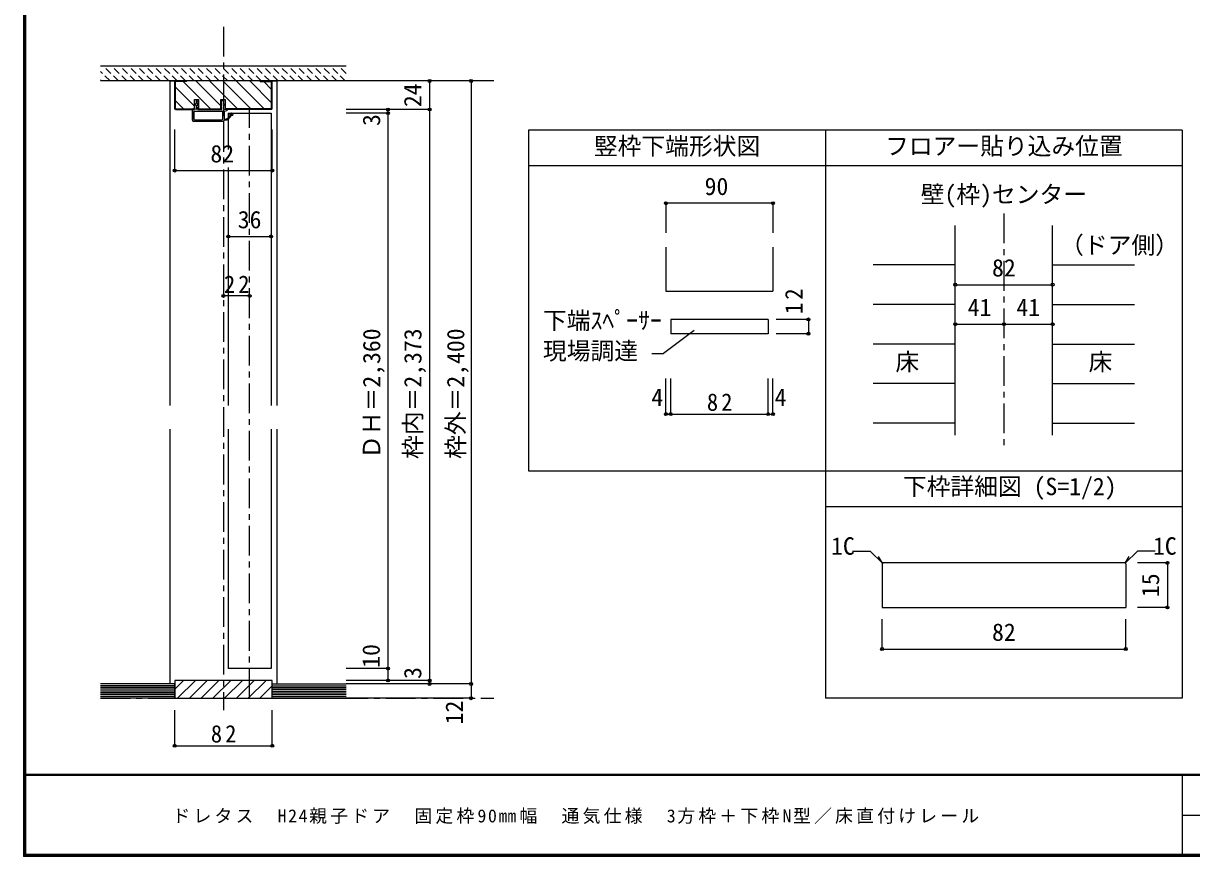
# Model space of a CAD drawing. Units: millimetres at full size, sheet at 1:5, with parts at other scales. Extents: x -973 to 977, y -718 to 696.
# Drawn here: x -973 to 10, y -701 to 0 of the extents above; entities that cross this region are included whole.
import ezdxf
from ezdxf.enums import TextEntityAlignment as Align

# ---------------------------------------------------------------- set-up
doc = ezdxf.new("R2010")
doc.units = ezdxf.units.MM
doc.header["$LTSCALE"] = 5
doc.header["$PDMODE"] = 32
doc.header["$PDSIZE"] = 2.5
doc.linetypes.add('CHAIN1', pattern=[8, 5, -1, 1, -1])
doc.linetypes.add('DASHED1', pattern=[1.8, 1.2, -0.6])
for name, color, linetype in [('0-0_補助線', 7, 'Continuous'), ('0-1_通り芯', 4, 'CHAIN1'), ('0-3_仕上げ', 4, 'Continuous'), ('0-4_枠', 3, 'Continuous'), ('0-A_文字', 7, 'Continuous'), ('0-B_寸法', 4, 'Continuous'), ('1-4_枠', 3, 'Continuous'), ('1-B_寸法', 4, 'Continuous'), ('F-1_枠', 6, 'Continuous'), ('F-A_文字', 7, 'Continuous')]:
    doc.layers.add(name, color=color, linetype=linetype)
doc.styles.add('ＭＳ ゴシック', font='')
doc.styles.get('ＭＳ ゴシック').set_extended_font_data('MS Gothic')

# ---------------------------------------------------------------- blocks, each defined once
blk = doc.blocks.new('2')
at = {"layer": '0-0_補助線'}
for p, q in [((-9.846, -9.622), (-9.846, 15.078)), ((-8.846, 16.078), (0.354, 16.078)), ((-8.846, 15.878), (0.637, 15.878)), ((-8.446, 14.378), (-8.446, -8.922)), ((-8.146, 14.678), (-1.546, 14.678)), ((-1.246, 14.378), (-1.246, -8.922)), ((0.154, 11.653), (2.154, 11.653)), ((0.154, 11.653), (0.154, -8.497)), ((2.154, 10.953), (2.154, 11.653)), ((3.154, 11.653), (2.512, 10.83)), ((3.154, 11.653), (6.154, 11.653)), ((4.154, 13.753), (4.154, 13.053)), ((5.154, 13.053), (4.512, 13.876)), ((7.154, 13.053), (5.154, 13.053)), ((6.154, 10.953), (6.154, 11.653)), ((7.558, 12.258), (6.516, 10.835)), ((-1.546, -9.222), (-8.146, -9.222)), ((0.154, -8.497), (2.154, -8.497)), ((2.154, -7.797), (2.154, -8.497)), ((3.154, -8.497), (2.512, -7.674)), ((3.154, -8.497), (6.154, -8.497)), ((6.154, -7.797), (6.154, -8.497)), ((7.558, -9.101), (6.516, -7.679)), ((-1.48, -10.622), (-8.846, -10.622)), ((-1.189, -10.85), (-0.732, -12.694)), ((0.354, -12.922), (-0.441, -12.922)), ((4.154, -9.897), (0.154, -9.897)), ((0.154, -9.897), (0.154, -10.622)), ((0.154, -10.622), (0.645, -12.548)), ((4.154, -10.597), (4.154, -9.897)), ((5.154, -9.897), (4.512, -10.72)), ((7.154, -9.897), (5.154, -9.897))]:
    blk.add_line(p, q, dxfattribs=at)
for points in [[(-9.646, 15.078), (-9.646, -9.622), (-9.846, -9.622)], [(4.154, 13.053), (0.154, 13.053), (0.649, 15.723)]]:
    blk.add_lwpolyline(points, dxfattribs=at)
for centre, radius, start, end in [((-8.846, 15.078), 1, 90, 180), ((-8.846, 15.078), 0.8, 90, 180), ((-8.146, 14.378), 0.3, 90, 180), ((-1.546, 14.378), 0.3, 0, 90), ((0.354, 15.778), 0.3, 349.49875, 90), ((2.354, 10.953), 0.2, 180, 322.03043), ((4.354, 13.753), 0.2, 37.96957, 180), ((6.354, 10.953), 0.2, 180, 323.78053), ((7.154, 12.553), 0.5, 323.78053, 90), ((-8.846, -9.622), 1, 180, 270), ((-8.146, -8.922), 0.3, 180, 270), ((-1.546, -8.922), 0.3, 270, 0), ((2.354, -7.797), 0.2, 37.96957, 180), ((6.354, -7.797), 0.2, 36.21947, 180), ((7.154, -9.397), 0.5, 270, 36.21947), ((-2.846, -10.72), 6, 179.06153, 259.29815), ((-2.846, -10.72), 5.3, 178.93757, 259.29815), ((-3.896, -16.272), 0.35, 259.29815, 79.29815), ((-1.48, -10.922), 0.3, 13.9282, 90), ((-0.441, -12.622), 0.3, 193.9282, 270), ((0.354, -12.622), 0.3, 270, 14.29438), ((4.354, -10.597), 0.2, 180, 322.03043)]:
    blk.add_arc(centre, radius, start, end, dxfattribs=at)
blk.add_point((-3.896, -16.622), dxfattribs=at)

msp = doc.modelspace()

# ---------------------------------------------------------------- linework, layer by layer
at = {"layer": '0-0_補助線', "color": 4}
for p, q in [((-342.693, -150.894), (-342.693, -175.894)), ((-312.803, -248.695), (-339.885, -248.695)), ((-312.803, -248.695), (-312.803, -260.695)), ((-312.803, -260.695), (-339.885, -260.695)), ((-432.693, -328.343), (-432.693, -298.335)), ((-428.693, -328.343), (-428.693, -298.335)), ((-346.693, -328.343), (-346.693, -298.335)), ((-342.693, -328.343), (-342.693, -298.335)), ((-432.693, -328.343), (-428.693, -328.343)), ((-428.693, -328.343), (-346.693, -328.343)), ((-346.693, -328.343), (-342.693, -328.343))]:
    msp.add_line(p, q, dxfattribs=at)
at = {"layer": '0-0_補助線', "color": 3}
msp.add_line((-342.693, -187.826), (-342.693, -224.786), dxfattribs=at)
at = {"layer": '0-0_補助線'}
for p, q in [((-428.693, -248.695), (-428.693, -260.695)), ((-346.693, -248.695), (-428.693, -248.695)), ((-346.693, -248.695), (-346.693, -260.695)), ((-409.063, -257.9), (-434.863, -277.249)), ((-346.693, -260.695), (-428.693, -260.695)), ((-444.708, -277.249), (-434.863, -277.249))]:
    msp.add_line(p, q, dxfattribs=at)
at = {"layer": '0-0_補助線', "color": 4}
msp.add_lwpolyline([(-342.693, -150.894), (-432.693, -150.894), (-432.693, -175.894)], dxfattribs=at)
at = {"layer": '0-0_補助線', "color": 3}
msp.add_lwpolyline([(-432.693, -187.826), (-432.693, -224.786), (-342.693, -224.786)], dxfattribs=at)
at = {"layer": '0-0_補助線'}
for p in [(-432.693, -150.894), (-342.693, -150.894), (-312.803, -248.695), (-312.803, -260.695), (-432.693, -328.343), (-428.693, -328.343), (-346.693, -328.343), (-342.693, -328.343)]:
    msp.add_point(p, dxfattribs=at)
at = {"layer": '0-1_通り芯'}
for p, q in [((-701.619, -48), (-908.333, -48)), ((-148.347, -159.5), (-148.347, -356.007))]:
    msp.add_line(p, q, dxfattribs=at)
at = {"layer": '0-3_仕上げ'}
for p, q in [((-189.347, -202.801), (-258.347, -202.801)), ((-107.347, -202.801), (-38.347, -202.801)), ((-189.347, -236.103), (-258.347, -236.103)), ((-107.347, -236.103), (-38.347, -236.103)), ((-189.347, -269.404), (-258.347, -269.404)), ((-107.347, -269.404), (-38.347, -269.404)), ((-189.347, -302.706), (-258.347, -302.706)), ((-107.347, -302.706), (-38.347, -302.706)), ((-189.347, -336.007), (-258.347, -336.007)), ((-107.347, -336.007), (-38.347, -336.007))]:
    msp.add_line(p, q, dxfattribs=at)
at = {"layer": '0-4_枠', "color": 4}
for p, q in [((-845.976, -48), (-849.976, -48)), ((-763.976, -48), (-759.976, -48))]:
    msp.add_line(p, q, dxfattribs=at)
at = {"layer": '0-4_枠'}
for p, q in [((-763.976, -48), (-845.976, -48)), ((-189.347, -346.007), (-189.347, -169.5)), ((-107.347, -346.007), (-107.347, -169.5))]:
    msp.add_line(p, q, dxfattribs=at)
at = {"layer": '0-A_文字', "color": 3}
for p, q in [((-548.347, -89.5), (-548.347, -376.007)), ((1.653, -89.5), (-548.347, -89.5)), ((-298.347, -89.5), (-298.347, -567.5)), ((1.653, -89.5), (1.653, -567.5)), ((1.653, -119.5), (-548.347, -119.5)), ((-548.347, -376.007), (1.653, -376.007)), ((-298.347, -406.007), (1.653, -406.007)), ((1.653, -567.5), (-298.347, -567.5))]:
    msp.add_line(p, q, dxfattribs=at)
at = {"layer": '0-B_寸法', "linetype": 'CHAIN1'}
for p, q in [((-804.976, -2.5), (-804.976, -577.5)), ((-577.619, -48), (-908.333, -48)), ((-782.976, -567.5), (-782.976, -72)), ((-908.333, -567.5), (-577.619, -567.5))]:
    msp.add_line(p, q, dxfattribs=at)
at = {"layer": '0-B_寸法', "color": 2}
for p, q in [((-701.619, -35.5), (-908.333, -35.5)), ((-701.619, -48), (-908.333, -48)), ((-845.976, -555.5), (-908.333, -555.5)), ((-845.976, -567.5), (-845.976, -555.5)), ((-763.976, -567.5), (-763.976, -555.5)), ((-763.976, -555.5), (-701.619, -555.5)), ((-845.976, -567.5), (-908.333, -567.5)), ((-763.976, -567.5), (-701.619, -567.5))]:
    msp.add_line(p, q, dxfattribs=at)
at = {"layer": '0-B_寸法', "linetype": 'DASHED1'}
for p, q in [((-893.376, -48), (-905.876, -35.5)), ((-886.305, -48), (-898.805, -35.5)), ((-879.234, -48), (-891.734, -35.5)), ((-872.163, -48), (-884.663, -35.5)), ((-865.092, -48), (-877.592, -35.5)), ((-858.021, -48), (-870.521, -35.5)), ((-850.95, -48), (-863.45, -35.5)), ((-843.879, -48), (-856.379, -35.5)), ((-836.808, -48), (-849.308, -35.5)), ((-829.736, -48), (-842.236, -35.5)), ((-822.665, -48), (-835.165, -35.5)), ((-815.594, -48), (-828.094, -35.5)), ((-808.523, -48), (-821.023, -35.5)), ((-801.452, -48), (-813.952, -35.5)), ((-794.381, -48), (-806.881, -35.5)), ((-787.31, -48), (-799.81, -35.5)), ((-780.239, -48), (-792.739, -35.5)), ((-773.168, -48), (-785.668, -35.5)), ((-766.097, -48), (-778.597, -35.5)), ((-759.026, -48), (-771.526, -35.5)), ((-751.955, -48), (-764.455, -35.5)), ((-744.884, -48), (-757.384, -35.5)), ((-737.813, -48), (-750.313, -35.5)), ((-730.742, -48), (-743.242, -35.5)), ((-723.67, -48), (-736.17, -35.5)), ((-716.599, -48), (-729.099, -35.5)), ((-709.528, -48), (-722.028, -35.5)), ((-702.457, -48), (-714.957, -35.5)), ((-701.619, -41.767), (-707.886, -35.5)), ((-900.447, -48), (-908.333, -40.114)), ((-907.518, -48), (-908.333, -47.185))]:
    msp.add_line(p, q, dxfattribs=at)
at = {"layer": '0-B_寸法'}
for p, q in [((-845.976, -48), (-849.976, -48)), ((-849.976, -48), (-849.976, -321)), ((-849.976, -48), (-845.976, -48)), ((-849.976, -48), (-845.976, -48)), ((-838.947, -48.5), (-815.947, -71.5)), ((-828.133, -48), (-807.176, -68.957)), ((-816.819, -48), (-793.319, -71.5)), ((-805.505, -48), (-782.005, -71.5)), ((-794.192, -48), (-770.692, -71.5)), ((-782.878, -48), (-764.476, -66.402)), ((-771.064, -48.5), (-764.476, -55.088)), ((-763.976, -48), (-759.976, -48)), ((-759.976, -48), (-763.976, -48)), ((-759.976, -48), (-763.976, -48)), ((-759.976, -48), (-759.976, -321)), ((-596.619, -48), (-701.619, -48)), ((-631.619, -48), (-631.619, -555.5)), ((-596.619, -48), (-596.619, -567.5)), ((-845.476, -53.284), (-829.476, -69.284)), ((-845.476, -64.598), (-838.574, -71.5)), ((-631.619, -72), (-701.619, -72)), ((-666.619, -75), (-701.619, -75)), ((-666.619, -72), (-666.619, -552.5)), ((-845.976, -123.422), (-845.976, -88.9)), ((-763.976, -123.422), (-763.976, -88.9)), ((-845.976, -123.422), (-763.976, -123.422)), ((-800.976, -178.882), (-764.976, -178.882)), ((-189.347, -219.452), (-107.347, -219.452)), ((-782.976, -228.882), (-804.976, -228.882)), ((-189.347, -252.753), (-107.347, -252.753)), ((-849.976, -341), (-849.976, -555.5)), ((-759.976, -341), (-759.976, -555.5)), ((-666.619, -542.5), (-701.619, -542.5)), ((-845.976, -559.992), (-838.484, -552.5)), ((-843.584, -567.5), (-828.584, -552.5)), ((-833.685, -567.5), (-818.685, -552.5)), ((-823.785, -567.5), (-808.785, -552.5)), ((-813.886, -567.5), (-798.886, -552.5)), ((-803.986, -567.5), (-788.986, -552.5)), ((-794.087, -567.5), (-779.087, -552.5)), ((-784.187, -567.5), (-769.187, -552.5)), ((-774.288, -567.5), (-763.976, -557.188)), ((-631.619, -552.5), (-701.619, -552.5)), ((-596.619, -555.5), (-701.619, -555.5)), ((-764.388, -567.5), (-763.976, -567.088)), ((-596.619, -567.5), (-701.619, -567.5)), ((-845.976, -607.5), (-845.976, -577.5)), ((-763.976, -607.5), (-763.976, -577.5)), ((-845.976, -607.5), (-763.976, -607.5))]:
    msp.add_line(p, q, dxfattribs=at)
at = {"layer": '0-B_寸法', "color": 3}
for p, q in [((-763.976, -48), (-845.976, -48)), ((-763.976, -48), (-845.976, -48)), ((-763.976, -48), (-845.976, -48)), ((-845.476, -71.086), (-845.476, -48.5)), ((-835.976, -48.5), (-845.476, -48.5)), ((-835.976, -48.5), (-835.976, -48)), ((-773.976, -48.5), (-773.976, -48)), ((-773.976, -48.5), (-764.476, -48.5)), ((-764.476, -71.086), (-764.476, -48.5)), ((-829.476, -63.5), (-825.776, -63.5)), ((-829.476, -72), (-829.476, -63.5)), ((-825.776, -72), (-825.776, -63.5)), ((-807.176, -72), (-807.176, -63.5)), ((-845.062, -71.5), (-845.476, -71.086)), ((-845.269, -72), (-829.476, -72)), ((-845.062, -71.5), (-829.476, -71.5)), ((-825.776, -71.5), (-807.176, -71.5)), ((-825.776, -72), (-807.176, -72)), ((-764.89, -71.5), (-803.476, -71.5)), ((-764.683, -72), (-803.476, -72)), ((-764.89, -71.5), (-764.476, -71.086))]:
    msp.add_line(p, q, dxfattribs=at)
at = {"layer": '0-B_寸法', "color": 6}
for p, q in [((-800.976, -75), (-800.976, -105.69)), ((-800.976, -75), (-764.976, -75)), ((-764.976, -75), (-764.976, -321)), ((-800.976, -120.922), (-800.976, -321)), ((-800.976, -341), (-800.976, -542.5)), ((-764.976, -341), (-764.976, -542.5)), ((-764.976, -542.5), (-800.976, -542.5))]:
    msp.add_line(p, q, dxfattribs=at)
at = {"layer": '0-B_寸法', "color": 7}
for p, q in [((-845.976, -557), (-908.333, -557)), ((-845.976, -558.5), (-908.333, -558.5)), ((-845.976, -560), (-908.333, -560)), ((-763.976, -557), (-701.619, -557)), ((-763.976, -558.5), (-701.619, -558.5)), ((-763.976, -560), (-701.619, -560)), ((-845.976, -561.5), (-908.333, -561.5)), ((-845.976, -563), (-908.333, -563)), ((-845.976, -564.5), (-908.333, -564.5)), ((-845.976, -566), (-908.333, -566)), ((-763.976, -561.5), (-701.619, -561.5)), ((-763.976, -563), (-701.619, -563)), ((-763.976, -564.5), (-701.619, -564.5)), ((-763.976, -566), (-701.619, -566))]:
    msp.add_line(p, q, dxfattribs=at)
at = {"layer": '0-B_寸法', "color": 3}
for points in [[(-845.269, -72), (-845.976, -71.293), (-845.976, -48)], [(-764.683, -72), (-763.976, -71.293), (-763.976, -48)], [(-807.176, -63.5), (-803.476, -63.5), (-803.476, -72)]]:
    msp.add_lwpolyline(points, dxfattribs=at)
msp.add_lwpolyline([(-845.976, -567.5), (-763.976, -567.5), (-763.976, -552.5), (-845.976, -552.5)], close=True, dxfattribs=at)
at = {"layer": '0-B_寸法', "color": 7}
for p in [(-631.619, -48), (-596.619, -48), (-666.619, -72), (-666.619, -75), (-631.619, -72), (-845.976, -123.422), (-763.976, -123.422), (-800.976, -178.882), (-764.976, -178.882), (-189.347, -219.452), (-107.347, -219.452), (-804.976, -228.882), (-782.976, -228.882), (-189.347, -252.753), (-148.347, -252.753), (-107.347, -252.753), (-666.619, -542.5), (-666.619, -552.5), (-631.619, -552.5), (-631.619, -555.5), (-596.619, -555.5), (-596.619, -567.5), (-845.976, -607.5), (-763.976, -607.5)]:
    msp.add_point(p, dxfattribs=at)
at = {"layer": '1-4_枠'}
for p, q in [((-250.14, -453.601), (-250.847, -454.308)), ((-250.847, -454.308), (-250.847, -491.101)), ((-46.554, -453.601), (-250.14, -453.601)), ((-46.554, -453.601), (-45.847, -454.308)), ((-45.847, -454.308), (-45.847, -491.101)), ((-250.847, -491.101), (-45.847, -491.101))]:
    msp.add_line(p, q, dxfattribs=at)
at = {"layer": '1-B_寸法'}
for p, q in [((-275.653, -443.601), (-260.847, -443.601)), ((-250.493, -453.955), (-260.847, -443.601)), ((-250.493, -453.955), (-253.765, -448.287)), ((-46.201, -453.955), (-35.847, -443.601)), ((-46.201, -453.955), (-42.929, -448.287)), ((-21.041, -443.601), (-35.847, -443.601)), ((-10.847, -453.601), (-35.847, -453.601)), ((-10.847, -453.601), (-10.847, -491.101)), ((-10.847, -491.101), (-35.847, -491.101)), ((-250.847, -526.101), (-250.847, -501.101)), ((-45.847, -526.101), (-45.847, -501.101)), ((-250.847, -526.101), (-45.847, -526.101))]:
    msp.add_line(p, q, dxfattribs=at)
at = {"layer": '1-B_寸法', "color": 7}
for p in [(-10.847, -453.601), (-10.847, -491.101), (-250.847, -526.101), (-45.847, -526.101)]:
    msp.add_point(p, dxfattribs=at)
at = {"layer": 'F-1_枠'}
for p, q in [((-973.347, 695.833), (-973.347, -700.833)), ((-972.514, 695.833), (-972.514, -700.833)), ((-971.68, 695.833), (-971.68, -700.833)), ((976.653, -631.667), (-973.347, -631.667)), ((976.653, -632.5), (-973.347, -632.5)), ((1.653, -632.5), (1.653, -699.167)), ((1.653, -665.833), (974.986, -665.834)), ((976.653, -699.167), (-973.347, -699.167)), ((976.653, -700), (-973.347, -700)), ((976.653, -700.833), (-973.347, -700.833))]:
    msp.add_line(p, q, dxfattribs=at)

# ---------------------------------------------------------------- block references
at = {"layer": '0-B_寸法', "rotation": 90}
msp.add_blockref('2', (-814.898, -72.154), dxfattribs=at)

# ---------------------------------------------------------------- texts
at = {"layer": '0-0_補助線', "style": 'ＭＳ ゴシック'}
for s, p in [('90', (-400.16, -148.394)), ('下端ｽﾍﾟｰｻｰ', (-536.186, -261.298)), ('現場調達', (-536.186, -286.893)), ('4', (-444.943, -325.923)), ('4', (-341.191, -325.923))]:
    msp.add_text(s, height=14.66, dxfattribs=at).set_placement(p, align=Align.BOTTOM_LEFT)
at = {"layer": '0-0_補助線', "insert": (-317.803, -244.122), "char_height": 14.66, "attachment_point": 7, "rotation": 90, "style": 'ＭＳ ゴシック'}
msp.add_mtext('\\T1.27;\\W0.95;12', dxfattribs=at)
at = {"layer": '0-0_補助線', "insert": (-398.262, -325.843), "char_height": 14.66, "attachment_point": 7, "style": 'ＭＳ ゴシック'}
msp.add_mtext('\\T1.27;\\W0.95;82', dxfattribs=at)
at = {"layer": '0-A_文字', "style": 'ＭＳ ゴシック'}
for s, p in [('竪枠下端形状図', (-493.347, -114.5)), ('フロアー貼り込み位置', (-248.347, -114.5)), ('壁(枠)センター', (-218.347, -155.091)), ('（ドア側）', (-101.069, -197.835)), ('床', (-239.597, -296.055)), ('床', (-77.097, -296.055)), ('下枠詳細図 (S=1/2)', (-233.347, -401.007))]:
    msp.add_text(s, height=14.66, dxfattribs=at).set_placement(p, align=Align.BOTTOM_LEFT)
at = {"layer": '0-B_寸法', "color": 7, "style": 'ＭＳ ゴシック'}
for s, p in [('24', (-634.119, -70)), ('3', (-668.782, -85.885)), ('ＤＨ＝2,360', (-668.656, -366.107)), ('枠内＝2,373', (-633.976, -366.107)), ('枠外＝2,400', (-597.962, -366.107)), ('10', (-669.119, -541.875)), ('3', (-634.119, -551.25)), ('12', (-599.119, -589.512))]:
    msp.add_text(s, height=14.66, rotation=90, dxfattribs=at).set_placement(p, align=Align.BOTTOM_LEFT)
for s, p in [('82', (-815.976, -120.922)), ('36', (-792.976, -176.382)), ('82', (-158.347, -216.952)), ('41', (-178.847, -250.253)), ('41', (-137.847, -250.253))]:
    msp.add_text(s, height=14.66, dxfattribs=at).set_placement(p, align=Align.BOTTOM_LEFT)
at = {"layer": '0-B_寸法', "color": 7, "char_height": 14.66, "attachment_point": 7, "style": 'ＭＳ ゴシック'}
for s, insert in [('\\T1.27;\\W0.95;22', (-804.601, -226.382)), ('\\T1.27;\\W0.95;82', (-815.601, -605))]:
    msp.add_mtext(s, dxfattribs=dict(at, insert=insert))
at = {"layer": '1-B_寸法', "color": 7, "style": 'ＭＳ ゴシック'}
for s, p in [('1C', (-293.778, -451.101)), ('1C', (-22.916, -451.101)), ('82', (-158.347, -523.601))]:
    msp.add_text(s, height=14.66, dxfattribs=at).set_placement(p, align=Align.BOTTOM_LEFT)
msp.add_text('15', height=14.66, rotation=90, dxfattribs=at).set_placement((-13.347, -482.351), align=Align.BOTTOM_LEFT)
at = {"layer": 'F-A_文字', "insert": (-847.938, -673.333), "char_height": 11, "attachment_point": 7, "style": 'ＭＳ ゴシック'}
msp.add_mtext('\\T1.18;ドレタス\u3000H24親子ドア\u3000固定枠90㎜幅\u3000通気仕様\u30003方枠＋下枠N型／床直付けレール', dxfattribs=at)

doc.saveas('drawing.dxf')
